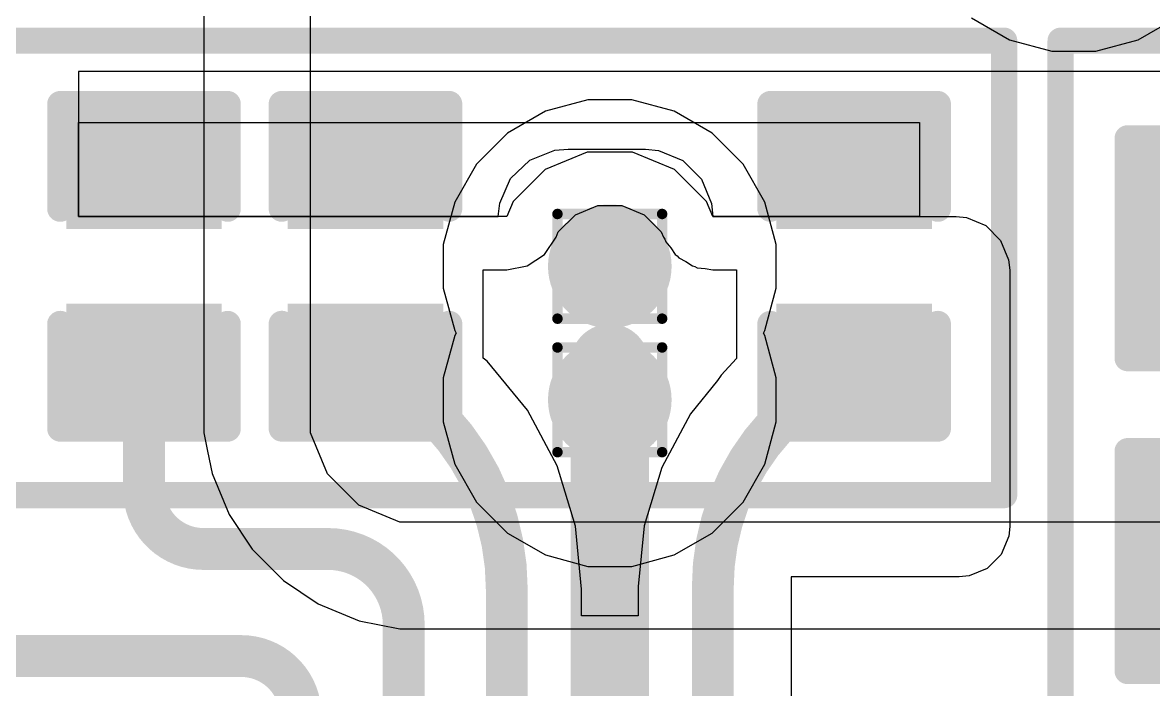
# Model space of a CAD drawing. Header units: inches. Extents: x -9 to 196, y -9 to 68.
# Drawn here: x 42.9 to 48.39, y 14.67 to 17.91 of the extents above; entities that cross this region are included whole.
import ezdxf

# ---------------------------------------------------------------- set-up
doc = ezdxf.new("R2010")
doc.units = ezdxf.units.IN
for name, color, linetype in [('Bottom Layer', 5, 'Continuous'), ('Drill Drawing', 1, 'Continuous'), ('Ground', 16, 'Continuous'), ('Power 3V3', 76, 'Continuous'), ('Top Layer', 1, 'Continuous'), ('Top Overlay', 2, 'Continuous'), ('Top Paste', 8, 'Continuous'), ('Top Solder', 216, 'Continuous'), ('Via Holes', 16, 'Continuous')]:
    doc.layers.add(name, color=color, linetype=linetype)

# ---------------------------------------------------------------- blocks, each defined once
blk = doc.blocks.new('C___0402_54')
at = {"layer": 'Top Layer'}
for points in [[(-0.6985, -0.3175), (-0.6985, 0.3175), (-0.2413, 0.3175), (-0.2413, -0.3175)], [(0.2413, -0.3175), (0.2413, 0.3175), (0.6985, 0.3175), (0.6985, -0.3175)]]:
    blk.add_hatch(color=1, dxfattribs=at).paths.add_polyline_path(points)
at = {"layer": 'Top Paste'}
for points in [[(-0.6985, -0.3175), (-0.6985, 0.3175), (-0.2413, 0.3175), (-0.2413, -0.3175)], [(0.2413, -0.3175), (0.2413, 0.3175), (0.6985, 0.3175), (0.6985, -0.3175)]]:
    blk.add_hatch(color=8, dxfattribs=at).paths.add_polyline_path(points)
at = {"layer": 'Top Solder'}
for points in [[(-0.7585, -0.3775), (-0.7585, 0.3775), (-0.1813, 0.3775), (-0.1813, -0.3775)], [(0.1813, -0.3775), (0.1813, 0.3775), (0.7585, 0.3775), (0.7585, -0.3775)]]:
    blk.add_hatch(color=216, dxfattribs=at).paths.add_polyline_path(points)
at = {"layer": 'Top Overlay'}
for points in [[(-0.7874, -0.4064, 0.127, 0.127, 0), (-0.7874, 0.4064, 0.127, 0.127, 0)], [(-0.2794, 0.4064, 0.127, 0.127, 0), (-0.7874, 0.4064, 0.127, 0.127, 0)], [(0.7874, 0.4064, 0.127, 0.127, 0), (0.2794, 0.4064, 0.127, 0.127, 0)], [(0.7874, -0.4064, 0.127, 0.127, 0), (0.7874, 0.4064, 0.127, 0.127, 0)], [(-0.7874, -0.4064, 0.127, 0.127, 0), (-0.2794, -0.4064, 0.127, 0.127, 0)], [(0.7874, -0.4064, 0.127, 0.127, 0), (0.2794, -0.4064, 0.127, 0.127, 0)]]:
    blk.add_lwpolyline(points, format="xyseb", dxfattribs=at)
for points in [[(-0.8192, 0.4064, 0.0635, 0.0635, 1), (-0.7557, 0.4064, 0.0635, 0.0635, 1)], [(-0.8192, 0.4064, 0.0635, 0.0635, 1), (-0.7557, 0.4064, 0.0635, 0.0635, 1)], [(-0.3112, 0.4064, 0.0635, 0.0635, 1), (-0.2477, 0.4064, 0.0635, 0.0635, 1)], [(0.2476, 0.4064, 0.0635, 0.0635, 1), (0.3111, 0.4064, 0.0635, 0.0635, 1)], [(0.7556, 0.4064, 0.0635, 0.0635, 1), (0.8191, 0.4064, 0.0635, 0.0635, 1)], [(0.7556, 0.4064, 0.0635, 0.0635, 1), (0.8191, 0.4064, 0.0635, 0.0635, 1)], [(-0.8192, -0.4064, 0.0635, 0.0635, 1), (-0.7557, -0.4064, 0.0635, 0.0635, 1)], [(-0.8192, -0.4064, 0.0635, 0.0635, 1), (-0.7557, -0.4064, 0.0635, 0.0635, 1)], [(-0.3112, -0.4064, 0.0635, 0.0635, 1), (-0.2477, -0.4064, 0.0635, 0.0635, 1)], [(0.2476, -0.4064, 0.0635, 0.0635, 1), (0.3111, -0.4064, 0.0635, 0.0635, 1)], [(0.7556, -0.4064, 0.0635, 0.0635, 1), (0.8191, -0.4064, 0.0635, 0.0635, 1)], [(0.7556, -0.4064, 0.0635, 0.0635, 1), (0.8191, -0.4064, 0.0635, 0.0635, 1)]]:
    blk.add_lwpolyline(points, format="xyseb", close=True, dxfattribs=at)
blk = doc.blocks.new('C___0603_55')
at = {"layer": 'Top Layer'}
for points in [[(-0.381, 0.4445), (-0.381, -0.4445), (-1.143, -0.4445), (-1.143, 0.4445)], [(1.143, 0.4445), (1.143, -0.4445), (0.381, -0.4445), (0.381, 0.4445)]]:
    blk.add_hatch(color=1, dxfattribs=at).paths.add_polyline_path(points)
at = {"layer": 'Top Paste'}
for points in [[(-0.381, 0.4445), (-0.381, -0.4445), (-1.143, -0.4445), (-1.143, 0.4445)], [(1.143, 0.4445), (1.143, -0.4445), (0.381, -0.4445), (0.381, 0.4445)]]:
    blk.add_hatch(color=8, dxfattribs=at).paths.add_polyline_path(points)
at = {"layer": 'Top Solder'}
for points in [[(-0.321, 0.5045), (-0.321, -0.5045), (-1.203, -0.5045), (-1.203, 0.5045)], [(1.203, 0.5045), (1.203, -0.5045), (0.321, -0.5045), (0.321, 0.5045)]]:
    blk.add_hatch(color=216, dxfattribs=at).paths.add_polyline_path(points)
at = {"layer": 'Top Overlay'}
for points in [[(-1.2446, 0.5334, 0.127, 0.127, 0), (-1.2446, -0.5334, 0.127, 0.127, 0)], [(-0.4572, 0.5334, 0.127, 0.127, 0), (-1.2446, 0.5334, 0.127, 0.127, 0)], [(1.2446, 0.5334, 0.127, 0.127, 0), (0.4572, 0.5334, 0.127, 0.127, 0)], [(1.2446, 0.5334, 0.127, 0.127, 0), (1.2446, -0.5334, 0.127, 0.127, 0)], [(-0.4572, -0.5334, 0.127, 0.127, 0), (-1.2446, -0.5334, 0.127, 0.127, 0)], [(1.2446, -0.5334, 0.127, 0.127, 0), (0.4572, -0.5334, 0.127, 0.127, 0)]]:
    blk.add_lwpolyline(points, format="xyseb", dxfattribs=at)
for points in [[(-1.2764, 0.5334, 0.0635, 0.0635, 1), (-1.2128, 0.5334, 0.0635, 0.0635, 1)], [(-1.2764, 0.5334, 0.0635, 0.0635, 1), (-1.2128, 0.5334, 0.0635, 0.0635, 1)], [(-0.4889, 0.5334, 0.0635, 0.0635, 1), (-0.4254, 0.5334, 0.0635, 0.0635, 1)], [(0.4254, 0.5334, 0.0635, 0.0635, 1), (0.4889, 0.5334, 0.0635, 0.0635, 1)], [(1.2128, 0.5334, 0.0635, 0.0635, 1), (1.2764, 0.5334, 0.0635, 0.0635, 1)], [(1.2128, 0.5334, 0.0635, 0.0635, 1), (1.2764, 0.5334, 0.0635, 0.0635, 1)], [(-1.2764, -0.5334, 0.0635, 0.0635, 1), (-1.2128, -0.5334, 0.0635, 0.0635, 1)], [(-1.2764, -0.5334, 0.0635, 0.0635, 1), (-1.2128, -0.5334, 0.0635, 0.0635, 1)], [(-0.4889, -0.5334, 0.0635, 0.0635, 1), (-0.4254, -0.5334, 0.0635, 0.0635, 1)], [(0.4254, -0.5334, 0.0635, 0.0635, 1), (0.4889, -0.5334, 0.0635, 0.0635, 1)], [(1.2128, -0.5334, 0.0635, 0.0635, 1), (1.2764, -0.5334, 0.0635, 0.0635, 1)], [(1.2128, -0.5334, 0.0635, 0.0635, 1), (1.2764, -0.5334, 0.0635, 0.0635, 1)]]:
    blk.add_lwpolyline(points, format="xyseb", close=True, dxfattribs=at)
blk = doc.blocks.new('C___0402_56')
at = {"layer": 'Top Layer'}
for points in [[(-0.6985, -0.3175), (-0.6985, 0.3175), (-0.2413, 0.3175), (-0.2413, -0.3175)], [(0.2413, -0.3175), (0.2413, 0.3175), (0.6985, 0.3175), (0.6985, -0.3175)]]:
    blk.add_hatch(color=1, dxfattribs=at).paths.add_polyline_path(points)
at = {"layer": 'Top Paste'}
for points in [[(-0.6985, -0.3175), (-0.6985, 0.3175), (-0.2413, 0.3175), (-0.2413, -0.3175)], [(0.2413, -0.3175), (0.2413, 0.3175), (0.6985, 0.3175), (0.6985, -0.3175)]]:
    blk.add_hatch(color=8, dxfattribs=at).paths.add_polyline_path(points)
at = {"layer": 'Top Solder'}
for points in [[(-0.7585, -0.3775), (-0.7585, 0.3775), (-0.1813, 0.3775), (-0.1813, -0.3775)], [(0.1813, -0.3775), (0.1813, 0.3775), (0.7585, 0.3775), (0.7585, -0.3775)]]:
    blk.add_hatch(color=216, dxfattribs=at).paths.add_polyline_path(points)
at = {"layer": 'Top Overlay'}
for points in [[(-0.7874, -0.4064, 0.127, 0.127, 0), (-0.7874, 0.4064, 0.127, 0.127, 0)], [(-0.2794, 0.4064, 0.127, 0.127, 0), (-0.7874, 0.4064, 0.127, 0.127, 0)], [(0.7874, 0.4064, 0.127, 0.127, 0), (0.2794, 0.4064, 0.127, 0.127, 0)], [(0.7874, -0.4064, 0.127, 0.127, 0), (0.7874, 0.4064, 0.127, 0.127, 0)], [(-0.2794, -0.4064, 0.127, 0.127, 0), (-0.7874, -0.4064, 0.127, 0.127, 0)], [(0.7874, -0.4064, 0.127, 0.127, 0), (0.2794, -0.4064, 0.127, 0.127, 0)]]:
    blk.add_lwpolyline(points, format="xyseb", dxfattribs=at)
for points in [[(-0.8192, 0.4064, 0.0635, 0.0635, 1), (-0.7557, 0.4064, 0.0635, 0.0635, 1)], [(-0.8192, 0.4064, 0.0635, 0.0635, 1), (-0.7557, 0.4064, 0.0635, 0.0635, 1)], [(-0.3111, 0.4064, 0.0635, 0.0635, 1), (-0.2477, 0.4064, 0.0635, 0.0635, 1)], [(0.2477, 0.4064, 0.0635, 0.0635, 1), (0.3112, 0.4064, 0.0635, 0.0635, 1)], [(0.7556, 0.4064, 0.0635, 0.0635, 1), (0.8191, 0.4064, 0.0635, 0.0635, 1)], [(0.7556, 0.4064, 0.0635, 0.0635, 1), (0.8191, 0.4064, 0.0635, 0.0635, 1)], [(-0.8191, -0.4064, 0.0635, 0.0635, 1), (-0.7556, -0.4064, 0.0635, 0.0635, 1)], [(-0.8191, -0.4064, 0.0635, 0.0635, 1), (-0.7556, -0.4064, 0.0635, 0.0635, 1)], [(-0.3111, -0.4064, 0.0635, 0.0635, 1), (-0.2477, -0.4064, 0.0635, 0.0635, 1)], [(0.2476, -0.4064, 0.0635, 0.0635, 1), (0.3111, -0.4064, 0.0635, 0.0635, 1)], [(0.7556, -0.4064, 0.0635, 0.0635, 1), (0.8191, -0.4064, 0.0635, 0.0635, 1)], [(0.7556, -0.4064, 0.0635, 0.0635, 1), (0.8191, -0.4064, 0.0635, 0.0635, 1)]]:
    blk.add_lwpolyline(points, format="xyseb", close=True, dxfattribs=at)
blk = doc.blocks.new('C___0402_60')
at = {"layer": 'Top Layer'}
for points in [[(-0.6985, -0.3175), (-0.6985, 0.3175), (-0.2413, 0.3175), (-0.2413, -0.3175)], [(0.2413, -0.3175), (0.2413, 0.3175), (0.6985, 0.3175), (0.6985, -0.3175)]]:
    blk.add_hatch(color=1, dxfattribs=at).paths.add_polyline_path(points)
at = {"layer": 'Top Paste'}
for points in [[(-0.6985, -0.3175), (-0.6985, 0.3175), (-0.2413, 0.3175), (-0.2413, -0.3175)], [(0.2413, -0.3175), (0.2413, 0.3175), (0.6985, 0.3175), (0.6985, -0.3175)]]:
    blk.add_hatch(color=8, dxfattribs=at).paths.add_polyline_path(points)
at = {"layer": 'Top Solder'}
for points in [[(-0.7585, -0.3775), (-0.7585, 0.3775), (-0.1813, 0.3775), (-0.1813, -0.3775)], [(0.1813, -0.3775), (0.1813, 0.3775), (0.7585, 0.3775), (0.7585, -0.3775)]]:
    blk.add_hatch(color=216, dxfattribs=at).paths.add_polyline_path(points)
at = {"layer": 'Top Overlay'}
for points in [[(-0.7874, -0.4064, 0.127, 0.127, 0), (-0.7874, 0.4064, 0.127, 0.127, 0)], [(-0.2794, 0.4064, 0.127, 0.127, 0), (-0.7874, 0.4064, 0.127, 0.127, 0)], [(0.7874, 0.4064, 0.127, 0.127, 0), (0.2794, 0.4064, 0.127, 0.127, 0)], [(0.7874, -0.4064, 0.127, 0.127, 0), (0.7874, 0.4064, 0.127, 0.127, 0)], [(-0.2794, -0.4064, 0.127, 0.127, 0), (-0.7874, -0.4064, 0.127, 0.127, 0)], [(0.2794, -0.4064, 0.127, 0.127, 0), (0.7874, -0.4064, 0.127, 0.127, 0)]]:
    blk.add_lwpolyline(points, format="xyseb", dxfattribs=at)
for points in [[(-0.8191, 0.4064, 0.0635, 0.0635, 1), (-0.7556, 0.4064, 0.0635, 0.0635, 1)], [(-0.8191, 0.4064, 0.0635, 0.0635, 1), (-0.7556, 0.4064, 0.0635, 0.0635, 1)], [(-0.3111, 0.4064, 0.0635, 0.0635, 1), (-0.2477, 0.4064, 0.0635, 0.0635, 1)], [(0.2477, 0.4064, 0.0635, 0.0635, 1), (0.3112, 0.4064, 0.0635, 0.0635, 1)], [(0.7556, 0.4064, 0.0635, 0.0635, 1), (0.8191, 0.4064, 0.0635, 0.0635, 1)], [(0.7556, 0.4064, 0.0635, 0.0635, 1), (0.8191, 0.4064, 0.0635, 0.0635, 1)], [(-0.8191, -0.4064, 0.0635, 0.0635, 1), (-0.7556, -0.4064, 0.0635, 0.0635, 1)], [(-0.8191, -0.4064, 0.0635, 0.0635, 1), (-0.7556, -0.4064, 0.0635, 0.0635, 1)], [(-0.3111, -0.4064, 0.0635, 0.0635, 1), (-0.2477, -0.4064, 0.0635, 0.0635, 1)], [(0.2477, -0.4064, 0.0635, 0.0635, 1), (0.3112, -0.4064, 0.0635, 0.0635, 1)], [(0.7556, -0.4064, 0.0635, 0.0635, 1), (0.8191, -0.4064, 0.0635, 0.0635, 1)], [(0.7556, -0.4064, 0.0635, 0.0635, 1), (0.8191, -0.4064, 0.0635, 0.0635, 1)]]:
    blk.add_lwpolyline(points, format="xyseb", close=True, dxfattribs=at)
blk = doc.blocks.new('C___0603_61')
at = {"layer": 'Top Layer'}
for points in [[(-0.381, 0.4445), (-0.381, -0.4445), (-1.143, -0.4445), (-1.143, 0.4445)], [(1.143, 0.4445), (1.143, -0.4445), (0.381, -0.4445), (0.381, 0.4445)]]:
    blk.add_hatch(color=1, dxfattribs=at).paths.add_polyline_path(points)
at = {"layer": 'Top Paste'}
for points in [[(-0.381, 0.4445), (-0.381, -0.4445), (-1.143, -0.4445), (-1.143, 0.4445)], [(1.143, 0.4445), (1.143, -0.4445), (0.381, -0.4445), (0.381, 0.4445)]]:
    blk.add_hatch(color=8, dxfattribs=at).paths.add_polyline_path(points)
at = {"layer": 'Top Solder'}
for points in [[(-0.321, 0.5045), (-0.321, -0.5045), (-1.203, -0.5045), (-1.203, 0.5045)], [(1.203, 0.5045), (1.203, -0.5045), (0.321, -0.5045), (0.321, 0.5045)]]:
    blk.add_hatch(color=216, dxfattribs=at).paths.add_polyline_path(points)
at = {"layer": 'Top Overlay'}
for points in [[(-1.2446, 0.5334, 0.127, 0.127, 0), (-1.2446, -0.5334, 0.127, 0.127, 0)], [(-0.4572, 0.5334, 0.127, 0.127, 0), (-1.2446, 0.5334, 0.127, 0.127, 0)], [(1.2446, 0.5334, 0.127, 0.127, 0), (0.4572, 0.5334, 0.127, 0.127, 0)], [(1.2446, 0.5334, 0.127, 0.127, 0), (1.2446, -0.5334, 0.127, 0.127, 0)], [(-0.4572, -0.5334, 0.127, 0.127, 0), (-1.2446, -0.5334, 0.127, 0.127, 0)], [(1.2446, -0.5334, 0.127, 0.127, 0), (0.4572, -0.5334, 0.127, 0.127, 0)]]:
    blk.add_lwpolyline(points, format="xyseb", dxfattribs=at)
for points in [[(-1.2764, 0.5334, 0.0635, 0.0635, 1), (-1.2128, 0.5334, 0.0635, 0.0635, 1)], [(-1.2764, 0.5334, 0.0635, 0.0635, 1), (-1.2128, 0.5334, 0.0635, 0.0635, 1)], [(-0.4889, 0.5334, 0.0635, 0.0635, 1), (-0.4254, 0.5334, 0.0635, 0.0635, 1)], [(0.4254, 0.5334, 0.0635, 0.0635, 1), (0.4889, 0.5334, 0.0635, 0.0635, 1)], [(1.2128, 0.5334, 0.0635, 0.0635, 1), (1.2764, 0.5334, 0.0635, 0.0635, 1)], [(1.2128, 0.5334, 0.0635, 0.0635, 1), (1.2764, 0.5334, 0.0635, 0.0635, 1)], [(-1.2764, -0.5334, 0.0635, 0.0635, 1), (-1.2128, -0.5334, 0.0635, 0.0635, 1)], [(-1.2764, -0.5334, 0.0635, 0.0635, 1), (-1.2128, -0.5334, 0.0635, 0.0635, 1)], [(-0.4889, -0.5334, 0.0635, 0.0635, 1), (-0.4254, -0.5334, 0.0635, 0.0635, 1)], [(0.4254, -0.5334, 0.0635, 0.0635, 1), (0.4889, -0.5334, 0.0635, 0.0635, 1)], [(1.2128, -0.5334, 0.0635, 0.0635, 1), (1.2764, -0.5334, 0.0635, 0.0635, 1)], [(1.2128, -0.5334, 0.0635, 0.0635, 1), (1.2764, -0.5334, 0.0635, 0.0635, 1)]]:
    blk.add_lwpolyline(points, format="xyseb", close=True, dxfattribs=at)

msp = doc.modelspace()

# ---------------------------------------------------------------- hatches: boundary and pattern name
at = {"layer": 'Bottom Layer'}
h = msp.add_hatch(color=5, dxfattribs=at)
edge = h.paths.add_edge_path()
edge.add_arc((45.751, 16.725), 0.3, 0, 360)
h = msp.add_hatch(color=5, dxfattribs=at)
edge = h.paths.add_edge_path()
edge.add_arc((45.751, 16.0773), 0.3, 0, 360)
at = {"layer": 'Ground'}
h = msp.add_hatch(color=16, dxfattribs=at)
edge = h.paths.add_edge_path()
edge.add_arc((45.751, 16.725), 0.3, 0, 360)
h = msp.add_hatch(color=16, dxfattribs=at)
edge = h.paths.add_edge_path()
edge.add_arc((45.751, 16.0773), 0.3, 0, 360)
at = {"layer": 'Power 3V3'}
h = msp.add_hatch(color=76, dxfattribs=at)
edge = h.paths.add_edge_path()
edge.add_arc((45.751, 16.725), 0.3, 0, 360)
h = msp.add_hatch(color=76, dxfattribs=at)
edge = h.paths.add_edge_path()
edge.add_arc((45.751, 16.0773), 0.3, 0, 360)
at = {"layer": 'Top Layer'}
h = msp.add_hatch(color=1, dxfattribs=at)
edge = h.paths.add_edge_path()
edge.add_arc((45.751, 16.725), 0.3, 0, 360)
h = msp.add_hatch(color=1, dxfattribs=at)
edge = h.paths.add_edge_path()
edge.add_arc((45.751, 16.0773), 0.3, 0, 360)
at = {"layer": 'Via Holes'}
h = msp.add_hatch(color=7, dxfattribs=at)
edge = h.paths.add_edge_path()
edge.add_arc((45.751, 16.725), 0.15, 0, 360)
h = msp.add_hatch(color=7, dxfattribs=at)
edge = h.paths.add_edge_path()
edge.add_arc((45.751, 16.0773), 0.15, 0, 360)

# ---------------------------------------------------------------- linework, layer by layer
at = {"layer": 'Bottom Layer'}
for p, q in [((47.5069, 17.93), (47.6912, 17.8236)), ((48.3149, 17.8236), (48.4214, 17.8851)), ((47.6912, 17.8236), (47.8967, 17.7685)), ((48.1094, 17.7685), (48.3149, 17.8236)), ((47.8967, 17.7685), (48.1094, 17.7685)), ((45.6446, 17.533), (45.4391, 17.478)), ((45.8574, 17.533), (45.6446, 17.533)), ((46.0629, 17.478), (45.8574, 17.533)), ((45.4391, 17.478), (45.2549, 17.3716)), ((46.2471, 17.3716), (46.0629, 17.478)), ((45.2549, 17.3716), (45.1045, 17.2212)), ((46.3976, 17.2212), (46.2471, 17.3716)), ((45.1045, 17.2212), (44.9981, 17.0369)), ((46.504, 17.0369), (46.3976, 17.2212)), ((44.9981, 17.0369), (44.943, 16.8314)), ((46.559, 16.8314), (46.504, 17.0369)), ((44.943, 16.8314), (44.943, 16.6187)), ((46.559, 16.6187), (46.559, 16.8314)), ((44.943, 16.6187), (44.9981, 16.4132)), ((46.504, 16.4132), (46.559, 16.6187)), ((44.9981, 16.4132), (45.005, 16.4012)), ((46.497, 16.4012), (46.504, 16.4132)), ((44.9981, 16.3892), (44.943, 16.1837)), ((45.005, 16.4012), (44.9981, 16.3892)), ((46.504, 16.3892), (46.497, 16.4012)), ((46.559, 16.1837), (46.504, 16.3892)), ((44.943, 16.1837), (44.943, 15.971)), ((46.559, 15.971), (46.559, 16.1837)), ((44.943, 15.971), (44.9981, 15.7655)), ((46.504, 15.7655), (46.559, 15.971)), ((44.9981, 15.7655), (45.1045, 15.5812)), ((46.3976, 15.5812), (46.504, 15.7655)), ((45.1045, 15.5812), (45.2549, 15.4308)), ((46.2471, 15.4308), (46.3976, 15.5812)), ((45.2549, 15.4308), (45.4391, 15.3244)), ((46.0629, 15.3244), (46.2471, 15.4308)), ((45.4391, 15.3244), (45.6446, 15.2693)), ((45.8574, 15.2693), (46.0629, 15.3244)), ((45.6446, 15.2693), (45.8574, 15.2693))]:
    msp.add_line(p, q, dxfattribs=at)
at = {"layer": 'Drill Drawing'}
for points in [[(45.497, 16.979, 0.0508, 0.0508, 0), (46.005, 16.979, 0.0508, 0.0508, 0)], [(45.497, 16.471, 0.0508, 0.0508, 0), (45.497, 16.979, 0.0508, 0.0508, 0)], [(46.005, 16.471, 0.0508, 0.0508, 0), (46.005, 16.979, 0.0508, 0.0508, 0)], [(45.497, 16.471, 0.0508, 0.0508, 0), (46.005, 16.471, 0.0508, 0.0508, 0)], [(45.497, 16.3313, 0.0508, 0.0508, 0), (46.005, 16.3313, 0.0508, 0.0508, 0)], [(45.497, 15.8233, 0.0508, 0.0508, 0), (45.497, 16.3313, 0.0508, 0.0508, 0)], [(46.005, 15.8233, 0.0508, 0.0508, 0), (46.005, 16.3313, 0.0508, 0.0508, 0)], [(45.497, 15.8233, 0.0508, 0.0508, 0), (46.005, 15.8233, 0.0508, 0.0508, 0)]]:
    msp.add_lwpolyline(points, format="xyseb", dxfattribs=at)
for points in [[(45.4843, 16.979, 0.0254, 0.0254, 1), (45.5097, 16.979, 0.0254, 0.0254, 1)], [(45.4843, 16.979, 0.0254, 0.0254, 1), (45.5097, 16.979, 0.0254, 0.0254, 1)], [(45.9923, 16.979, 0.0254, 0.0254, 1), (46.0177, 16.979, 0.0254, 0.0254, 1)], [(45.9923, 16.979, 0.0254, 0.0254, 1), (46.0177, 16.979, 0.0254, 0.0254, 1)], [(45.4843, 16.471, 0.0254, 0.0254, 1), (45.5097, 16.471, 0.0254, 0.0254, 1)], [(45.4843, 16.471, 0.0254, 0.0254, 1), (45.5097, 16.471, 0.0254, 0.0254, 1)], [(45.9923, 16.471, 0.0254, 0.0254, 1), (46.0177, 16.471, 0.0254, 0.0254, 1)], [(45.9923, 16.471, 0.0254, 0.0254, 1), (46.0177, 16.471, 0.0254, 0.0254, 1)], [(45.4843, 16.3313, 0.0254, 0.0254, 1), (45.5097, 16.3313, 0.0254, 0.0254, 1)], [(45.4843, 16.3313, 0.0254, 0.0254, 1), (45.5097, 16.3313, 0.0254, 0.0254, 1)], [(45.9923, 16.3313, 0.0254, 0.0254, 1), (46.0177, 16.3313, 0.0254, 0.0254, 1)], [(45.9923, 16.3313, 0.0254, 0.0254, 1), (46.0177, 16.3313, 0.0254, 0.0254, 1)], [(45.4843, 15.8233, 0.0254, 0.0254, 1), (45.5097, 15.8233, 0.0254, 0.0254, 1)], [(45.4843, 15.8233, 0.0254, 0.0254, 1), (45.5097, 15.8233, 0.0254, 0.0254, 1)], [(45.9923, 15.8233, 0.0254, 0.0254, 1), (46.0177, 15.8233, 0.0254, 0.0254, 1)], [(45.9923, 15.8233, 0.0254, 0.0254, 1), (46.0177, 15.8233, 0.0254, 0.0254, 1)]]:
    msp.add_lwpolyline(points, format="xyseb", close=True, dxfattribs=at)
at = {"layer": 'Ground'}
for p, q in [((47.5069, 17.93), (47.6912, 17.8236)), ((48.3149, 17.8236), (48.4214, 17.8851)), ((47.6912, 17.8236), (47.8967, 17.7685)), ((48.1094, 17.7685), (48.3149, 17.8236)), ((47.8967, 17.7685), (48.1094, 17.7685)), ((45.6446, 17.533), (45.4391, 17.478)), ((45.8574, 17.533), (45.6446, 17.533)), ((46.0629, 17.478), (45.8574, 17.533)), ((45.4391, 17.478), (45.2549, 17.3716)), ((46.2471, 17.3716), (46.0629, 17.478)), ((45.2549, 17.3716), (45.1045, 17.2212)), ((46.3976, 17.2212), (46.2471, 17.3716)), ((45.1045, 17.2212), (44.9981, 17.0369)), ((46.504, 17.0369), (46.3976, 17.2212)), ((44.9981, 17.0369), (44.943, 16.8314)), ((46.559, 16.8314), (46.504, 17.0369)), ((44.943, 16.8314), (44.943, 16.6187)), ((46.559, 16.6187), (46.559, 16.8314)), ((44.943, 16.6187), (44.9981, 16.4132)), ((46.504, 16.4132), (46.559, 16.6187)), ((44.9981, 16.4132), (45.005, 16.4012)), ((46.497, 16.4012), (46.504, 16.4132)), ((44.9981, 16.3892), (44.943, 16.1837)), ((45.005, 16.4012), (44.9981, 16.3892)), ((46.504, 16.3892), (46.497, 16.4012)), ((46.559, 16.1837), (46.504, 16.3892)), ((44.943, 16.1837), (44.943, 15.971)), ((46.559, 15.971), (46.559, 16.1837)), ((44.943, 15.971), (44.9981, 15.7655)), ((46.504, 15.7655), (46.559, 15.971)), ((44.9981, 15.7655), (45.1045, 15.5812)), ((46.3976, 15.5812), (46.504, 15.7655)), ((45.1045, 15.5812), (45.2549, 15.4308)), ((46.2471, 15.4308), (46.3976, 15.5812)), ((45.2549, 15.4308), (45.4391, 15.3244)), ((46.0629, 15.3244), (46.2471, 15.4308)), ((45.4391, 15.3244), (45.6446, 15.2693)), ((45.8574, 15.2693), (46.0629, 15.3244)), ((45.6446, 15.2693), (45.8574, 15.2693))]:
    msp.add_line(p, q, dxfattribs=at)
at = {"layer": 'Power 3V3'}
for p, q in [((43.7813, 18.4628), (43.7813, 16.0249)), ((44.2992, 16.0249), (44.2992, 18.4628)), ((43.7813, 16.0249), (43.7813, 16.0249)), ((43.7813, 16.0249), (43.7813, 15.9173)), ((44.2992, 15.9173), (44.2992, 16.0249)), ((44.2992, 16.0249), (44.2992, 16.0249)), ((43.7813, 15.9173), (43.7991, 15.8277)), ((44.3816, 15.7185), (44.2992, 15.9173)), ((43.7991, 15.8277), (43.8207, 15.7191)), ((43.8207, 15.7191), (43.8207, 15.7191)), ((43.8207, 15.7191), (43.9031, 15.5203)), ((44.5337, 15.5664), (44.3816, 15.7185)), ((44.7325, 15.484), (44.5337, 15.5664)), ((43.9031, 15.5203), (43.9031, 15.5203)), ((43.9031, 15.5203), (44.0153, 15.3523)), ((44.8401, 15.484), (44.7325, 15.484)), ((49.0203, 15.484), (44.8401, 15.484)), ((44.0153, 15.3523), (44.1675, 15.2001)), ((44.1675, 15.2001), (44.1675, 15.2001)), ((44.1675, 15.2001), (44.3355, 15.0879)), ((44.3355, 15.0879), (44.5343, 15.0055)), ((44.5343, 15.0055), (44.6339, 14.9857)), ((44.6339, 14.9857), (44.7325, 14.9661)), ((44.7325, 14.9661), (44.7325, 14.9661)), ((44.7325, 14.9661), (44.7325, 14.9661)), ((44.7325, 14.9661), (44.8401, 14.9661)), ((44.8401, 14.9661), (49.0203, 14.9661))]:
    msp.add_line(p, q, dxfattribs=at)
at = {"layer": 'Top Layer'}
for p, q in [((48.916, 17.6702), (43.1728, 17.6702)), ((43.1728, 17.6702), (43.1728, 16.9663)), ((43.1728, 16.9663), (43.1728, 17.4235)), ((43.1728, 17.4235), (47.2543, 17.4235)), ((47.2543, 17.4235), (47.2543, 16.9663)), ((45.3628, 17.2407), (45.4841, 17.2881)), ((45.4841, 17.2881), (45.5493, 17.2932)), ((45.5493, 17.2932), (45.5493, 17.2932)), ((45.5493, 17.2932), (45.9239, 17.2932)), ((45.9239, 17.2932), (45.9876, 17.2869)), ((45.2689, 17.1505), (45.3628, 17.2407)), ((45.6408, 17.279), (45.4372, 17.1947)), ((45.8612, 17.279), (45.6408, 17.279)), ((46.0648, 17.1947), (45.8612, 17.279)), ((45.9876, 17.2869), (46.1054, 17.2381)), ((46.1054, 17.2381), (46.1956, 17.1479)), ((45.4372, 17.1947), (45.2814, 17.0388)), ((46.2207, 17.0388), (46.0648, 17.1947)), ((45.2166, 17.0313), (45.2689, 17.1505)), ((46.1956, 17.1479), (46.2444, 17.0301)), ((45.2088, 16.9663), (45.2166, 17.0313)), ((45.2814, 17.0388), (45.2513, 16.9663)), ((45.5839, 16.9751), (45.6923, 17.0201)), ((45.6923, 17.0201), (45.8097, 17.0201)), ((45.8097, 17.0201), (45.9181, 16.9751)), ((46.2507, 16.9663), (46.2207, 17.0388)), ((46.2444, 17.0301), (46.2507, 16.9663)), ((43.1728, 16.9663), (45.2088, 16.9663)), ((45.2513, 16.9663), (43.1728, 16.9663)), ((43.1728, 16.9663), (43.1728, 16.9663)), ((45.5009, 16.8922), (45.5839, 16.9751)), ((45.9181, 16.9751), (46.0011, 16.8922)), ((46.2507, 16.9663), (46.2507, 16.9663)), ((46.2507, 16.9663), (46.999, 16.9663)), ((47.2543, 16.9663), (46.2507, 16.9663)), ((46.999, 16.9663), (47.4313, 16.9663)), ((47.4313, 16.9663), (47.4821, 16.9613)), ((47.4821, 16.9613), (47.576, 16.9225)), ((47.576, 16.9225), (47.6479, 16.8506)), ((45.4344, 16.7832), (45.4906, 16.8672)), ((45.4906, 16.8672), (45.5009, 16.8922)), ((46.0011, 16.8922), (46.0115, 16.8672)), ((46.0115, 16.8672), (46.0186, 16.8565)), ((46.0186, 16.8565), (46.0223, 16.8442)), ((47.6479, 16.8506), (47.6867, 16.7568)), ((46.0223, 16.8442), (46.0464, 16.8149)), ((46.0464, 16.8149), (46.0676, 16.7832)), ((45.3504, 16.7271), (45.4344, 16.7832)), ((46.0676, 16.7832), (46.0783, 16.7761)), ((46.0783, 16.7761), (46.0864, 16.7661)), ((46.0864, 16.7661), (46.12, 16.7482)), ((46.12, 16.7482), (46.1516, 16.7271)), ((47.6867, 16.7568), (47.6917, 16.706)), ((45.1367, 16.2802), (45.1367, 16.7074)), ((45.1367, 16.7074), (45.2088, 16.7074)), ((45.2088, 16.7074), (45.2089, 16.7074)), ((45.2089, 16.7074), (45.2513, 16.7074)), ((45.2513, 16.7074), (45.3504, 16.7271)), ((46.1516, 16.7271), (46.1642, 16.7246)), ((46.1642, 16.7246), (46.1755, 16.7185)), ((46.1755, 16.7185), (46.2134, 16.7148)), ((46.2134, 16.7148), (46.2507, 16.7074)), ((46.2507, 16.7074), (46.3653, 16.7074)), ((46.3653, 16.7074), (46.3653, 16.2779)), ((47.6917, 16.706), (47.6917, 16.706)), ((47.6917, 16.706), (47.6917, 15.463)), ((45.1564, 16.2641), (45.1367, 16.2802)), ((45.3508, 16.0273), (45.1564, 16.2641)), ((46.3653, 16.2779), (46.2907, 16.1974)), ((46.2907, 16.1974), (46.2744, 16.1709)), ((46.2744, 16.1709), (46.1425, 16.0101)), ((45.4952, 15.7571), (45.3508, 16.0273)), ((46.1425, 16.0101), (46.003, 15.7492)), ((45.5841, 15.4639), (45.4952, 15.7571)), ((46.003, 15.7492), (45.9171, 15.4661)), ((45.6141, 15.1591), (45.5841, 15.4639)), ((45.9171, 15.4661), (45.8881, 15.1717)), ((47.6917, 15.463), (47.687, 15.4153)), ((47.687, 15.4153), (47.6505, 15.3271)), ((47.6505, 15.3271), (47.5831, 15.2596)), ((47.5831, 15.2596), (47.4949, 15.2231)), ((47.4472, 15.2185), (46.631, 15.2185)), ((46.631, 15.2185), (46.631, 13.5038)), ((47.4949, 15.2231), (47.4472, 15.2185)), ((47.4472, 15.2185), (47.4472, 15.2185)), ((45.6135, 15.1585), (45.6136, 15.1589)), ((45.6136, 15.158), (45.6135, 15.1585)), ((45.6136, 15.159), (45.6136, 15.1591)), ((45.6136, 15.1591), (45.6141, 15.1591)), ((45.6136, 15.1589), (45.6136, 15.159)), ((45.6136, 15.0294), (45.6136, 15.158)), ((45.8881, 15.1717), (45.8885, 15.1683)), ((45.8885, 15.1683), (45.8885, 15.1681)), ((45.8885, 15.1681), (45.8885, 15.0294)), ((45.8885, 15.0294), (45.6136, 15.0294))]:
    msp.add_line(p, q, dxfattribs=at)
for points in [[(45.751, 16.0773, 0.381, 0.381, 0), (45.751, 16.2551, 0.381, 0.381, 0)], [(43.4903, 15.6424, 0.2032, 0.2032, 0), (43.4903, 16.2551, 0.2032, 0.2032, 0)], [(44.5652, 16.2554, 0.2032, 0.2032, 0), (44.7581, 16.1284, 0.2032, 0.2032, 0)], [(46.7209, 16.1281, 0.2032, 0.2032, 0), (46.9368, 16.2551, 0.2032, 0.2032, 0)], [(45.751, 13.8038, 0.381, 0.381, 0), (45.751, 16.0773, 0.381, 0.381, 0)], [(44.7581, 16.1284, 0.2032, 0.2032, -0.239636), (45.251, 15.1591, 0.2032, 0.2032, 0)], [(46.5566, 15.9509, 0.2032, 0.2032, 0), (46.7209, 16.1281, 0.2032, 0.2032, 0)], [(46.251, 15.1681, 0.2032, 0.2032, -0.189892), (46.5566, 15.9509, 0.2032, 0.2032, 0)], [(43.7792, 15.3535, 0.2032, 0.2032, -0.414214), (43.4903, 15.6424, 0.2032, 0.2032, 0)], [(43.7792, 15.3535, 0.2032, 0.2032, 0), (44.3838, 15.3535, 0.2032, 0.2032, 0)], [(44.3838, 15.3535, 0.2032, 0.2032, -0.414214), (44.751, 14.9863, 0.2032, 0.2032, 0)], [(45.251, 15.1591, 0.2032, 0.2032, 0), (45.251, 15.158, 0.2032, 0.2032, 0)], [(45.251, 13.8038, 0.2032, 0.2032, 0), (45.251, 15.158, 0.2032, 0.2032, 0)], [(46.251, 13.7998, 0.2032, 0.2032, 0), (46.251, 15.1681, 0.2032, 0.2032, 0)], [(44.751, 13.8038, 0.2032, 0.2032, 0), (44.751, 14.9863, 0.2032, 0.2032, 0)], [(39.8914, 14.834, 0.2032, 0.2032, 0), (43.9622, 14.834, 0.2032, 0.2032, 0)], [(43.9622, 14.834, 0.2032, 0.2032, -0.414214), (44.251, 14.5452, 0.2032, 0.2032, 0)]]:
    msp.add_lwpolyline(points, format="xyseb", dxfattribs=at)
for points in [[(45.6558, 16.2551, 0.1905, 0.1905, 1), (45.8463, 16.2551, 0.1905, 0.1905, 1)], [(43.4395, 16.2551, 0.1016, 0.1016, 1), (43.5411, 16.2551, 0.1016, 0.1016, 1)], [(44.5144, 16.2554, 0.1016, 0.1016, 1), (44.616, 16.2554, 0.1016, 0.1016, 1)], [(46.886, 16.2551, 0.1016, 0.1016, 1), (46.9876, 16.2551, 0.1016, 0.1016, 1)], [(45.6558, 16.0773, 0.1905, 0.1905, 1), (45.8463, 16.0773, 0.1905, 0.1905, 1)], [(45.6558, 16.0773, 0.1905, 0.1905, 1), (45.8463, 16.0773, 0.1905, 0.1905, 1)], [(44.7073, 16.1284, 0.1016, 0.1016, 1), (44.8089, 16.1284, 0.1016, 0.1016, 1)], [(44.7073, 16.1284, 0.1016, 0.1016, 1), (44.8089, 16.1284, 0.1016, 0.1016, 1)], [(46.6701, 16.1281, 0.1016, 0.1016, 1), (46.7717, 16.1281, 0.1016, 0.1016, 1)], [(46.6701, 16.1281, 0.1016, 0.1016, 1), (46.7717, 16.1281, 0.1016, 0.1016, 1)], [(46.5058, 15.9509, 0.1016, 0.1016, 1), (46.6074, 15.9509, 0.1016, 0.1016, 1)], [(46.5058, 15.9509, 0.1016, 0.1016, 1), (46.6074, 15.9509, 0.1016, 0.1016, 1)], [(43.4395, 15.6424, 0.1016, 0.1016, 1), (43.5411, 15.6424, 0.1016, 0.1016, 1)], [(43.4395, 15.6424, 0.1016, 0.1016, 1), (43.5411, 15.6424, 0.1016, 0.1016, 1)], [(43.7284, 15.3535, 0.1016, 0.1016, 1), (43.83, 15.3535, 0.1016, 0.1016, 1)], [(43.7284, 15.3535, 0.1016, 0.1016, 1), (43.83, 15.3535, 0.1016, 0.1016, 1)], [(44.333, 15.3535, 0.1016, 0.1016, 1), (44.4346, 15.3535, 0.1016, 0.1016, 1)], [(44.333, 15.3535, 0.1016, 0.1016, 1), (44.4346, 15.3535, 0.1016, 0.1016, 1)], [(45.2002, 15.1591, 0.1016, 0.1016, 1), (45.3018, 15.1591, 0.1016, 0.1016, 1)], [(45.2002, 15.1591, 0.1016, 0.1016, 1), (45.3018, 15.1591, 0.1016, 0.1016, 1)], [(45.2002, 15.158, 0.1016, 0.1016, 1), (45.3018, 15.158, 0.1016, 0.1016, 1)], [(45.2002, 15.158, 0.1016, 0.1016, 1), (45.3018, 15.158, 0.1016, 0.1016, 1)], [(46.2002, 15.1681, 0.1016, 0.1016, 1), (46.3018, 15.1681, 0.1016, 0.1016, 1)], [(46.2002, 15.1681, 0.1016, 0.1016, 1), (46.3018, 15.1681, 0.1016, 0.1016, 1)], [(44.7002, 14.9863, 0.1016, 0.1016, 1), (44.8018, 14.9863, 0.1016, 0.1016, 1)], [(44.7002, 14.9863, 0.1016, 0.1016, 1), (44.8018, 14.9863, 0.1016, 0.1016, 1)], [(43.9114, 14.834, 0.1016, 0.1016, 1), (44.013, 14.834, 0.1016, 0.1016, 1)], [(43.9114, 14.834, 0.1016, 0.1016, 1), (44.013, 14.834, 0.1016, 0.1016, 1)]]:
    msp.add_lwpolyline(points, format="xyseb", close=True, dxfattribs=at)
at = {"layer": 'Top Overlay'}
for points in [[(42.7721, 17.8198, 0.127, 0.127, 0), (47.6651, 17.8198, 0.127, 0.127, 0)], [(47.6651, 15.6148, 0.127, 0.127, 0), (47.6651, 17.8198, 0.127, 0.127, 0)], [(47.9387, 17.8198, 0.127, 0.127, 0), (51.0828, 17.8198, 0.127, 0.127, 0)], [(47.9387, 10.0476, 0.127, 0.127, 0), (47.9387, 17.8198, 0.127, 0.127, 0)], [(42.7721, 15.6148, 0.127, 0.127, 0), (47.6651, 15.6148, 0.127, 0.127, 0)]]:
    msp.add_lwpolyline(points, format="xyseb", dxfattribs=at)
for points in [[(47.6334, 17.8198, 0.0635, 0.0635, 1), (47.6969, 17.8198, 0.0635, 0.0635, 1)], [(47.6334, 17.8198, 0.0635, 0.0635, 1), (47.6969, 17.8198, 0.0635, 0.0635, 1)], [(47.907, 17.8198, 0.0635, 0.0635, 1), (47.9705, 17.8198, 0.0635, 0.0635, 1)], [(47.907, 17.8198, 0.0635, 0.0635, 1), (47.9705, 17.8198, 0.0635, 0.0635, 1)], [(47.6334, 15.6148, 0.0635, 0.0635, 1), (47.6969, 15.6148, 0.0635, 0.0635, 1)], [(47.6334, 15.6148, 0.0635, 0.0635, 1), (47.6969, 15.6148, 0.0635, 0.0635, 1)]]:
    msp.add_lwpolyline(points, format="xyseb", close=True, dxfattribs=at)

# ---------------------------------------------------------------- block references
for name, p, rotation in [('C___0402_56', (43.4903, 16.725), 270), ('C___0402_60', (44.5652, 16.7253), 270), ('C___0402_54', (46.9368, 16.725), 270), ('C___0603_61', (49.5087, 16.8127), 180), ('C___0603_55', (49.5087, 15.2947), 180)]:
    msp.add_blockref(name, p, dxfattribs=dict(rotation=rotation))

doc.saveas('drawing.dxf')
